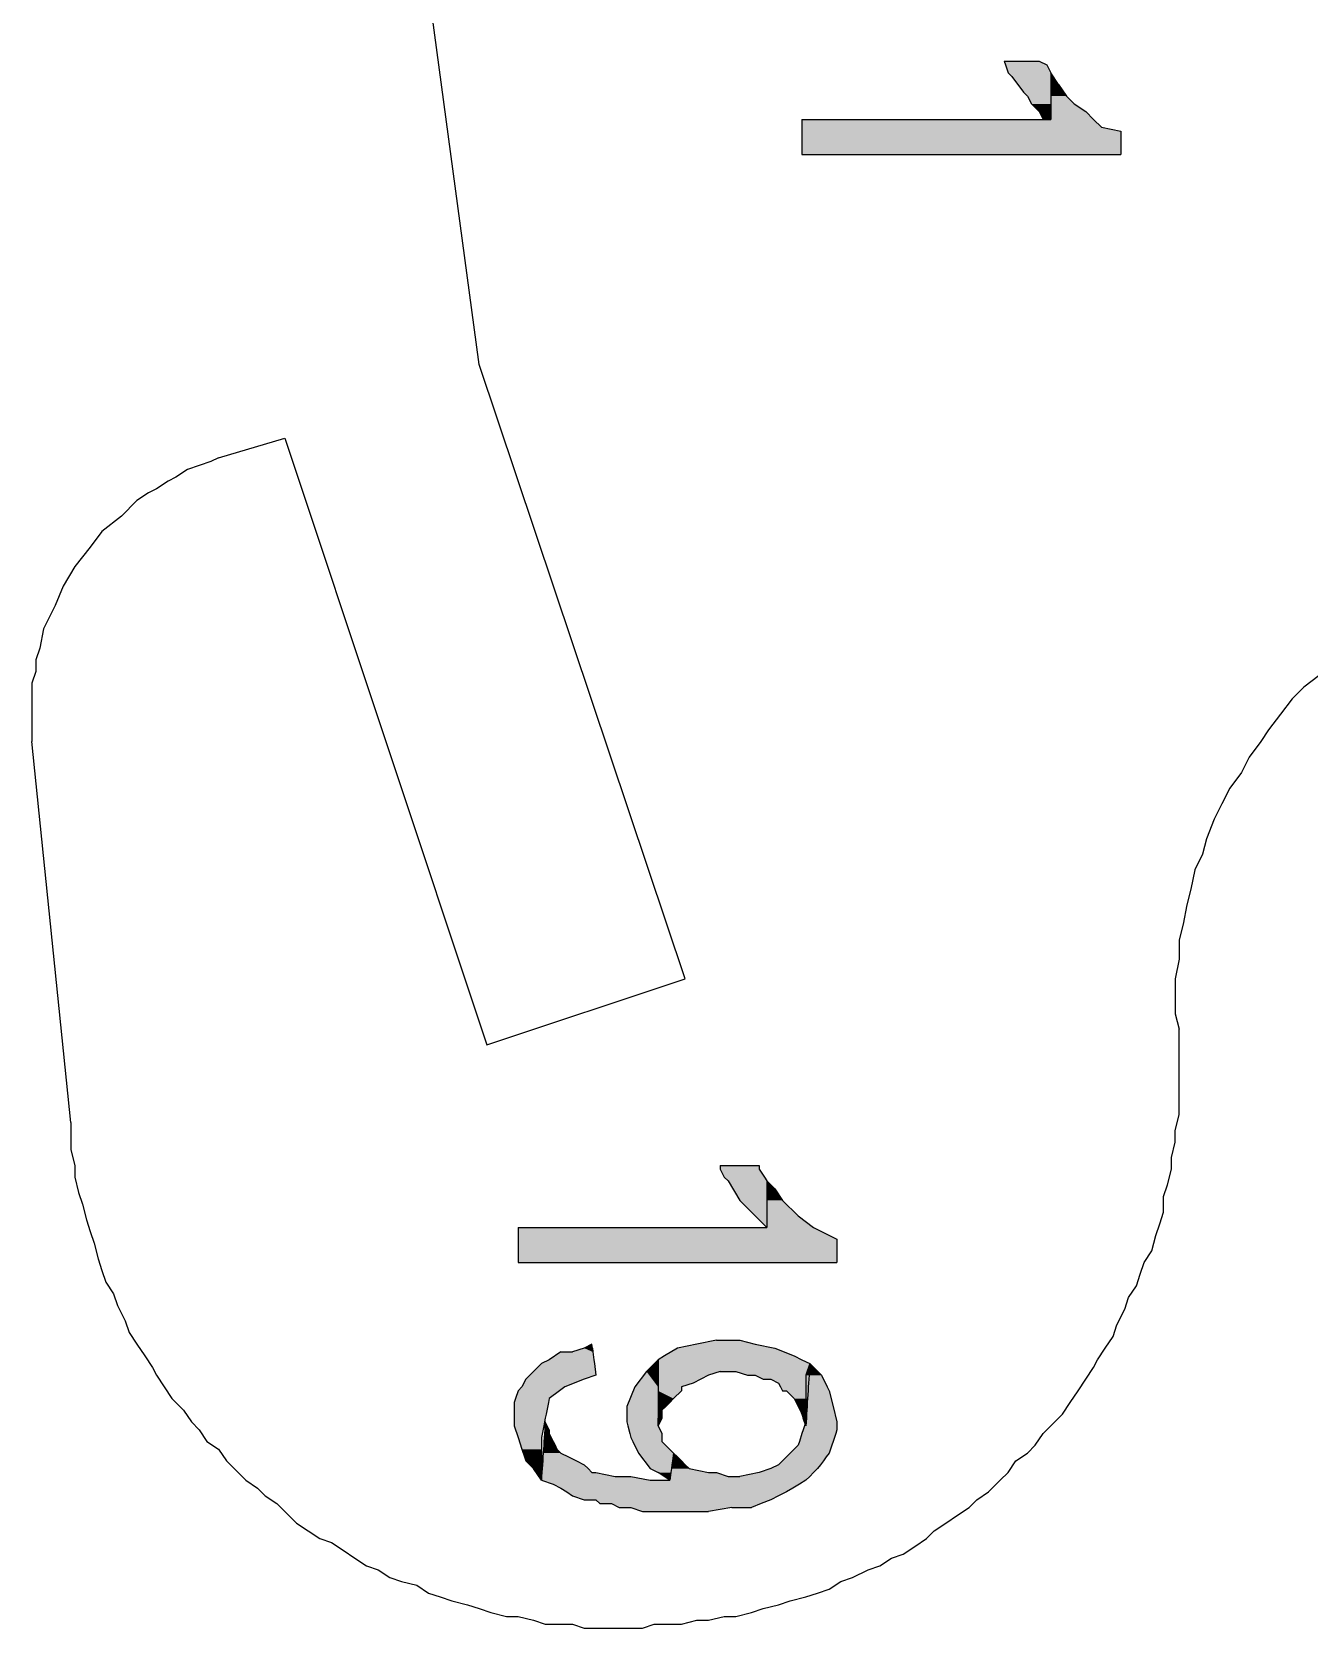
# Model space of a CAD drawing. Extents: x -1063 to 1100, y -467 to 441.
# Drawn here: x -1005.2 to -950.5, y -7.2 to 61.2 of the extents above; entities that cross this region are included whole.
import ezdxf

# ---------------------------------------------------------------- set-up
doc = ezdxf.new("R2010")
doc.units = 0
doc.layers.add('H', color=7, linetype='CONTINUOUS')
doc.layers.add('P', color=250, linetype='CONTINUOUS')

# ---------------------------------------------------------------- blocks, each defined once
blk = doc.blocks.new('*U256')
at = {"layer": 'H', "color": 0, "linetype": 'CONTINUOUS'}
for p, q in [((-963.517, 59.928), (-962.017, 59.928)), ((-963.517, 59.928), (-963.462, 59.761)), ((-963.462, 59.761), (-963.351, 59.428)), ((-962.017, 59.928), (-961.684, 59.761)), ((-961.684, 59.761), (-961.517, 59.428)), ((-963.351, 59.428), (-963.184, 59.261)), ((-963.184, 59.261), (-962.684, 58.595)), ((-961.517, 59.428), (-961.517, 59.261)), ((-961.517, 59.261), (-961.517, 58.595)), ((-962.684, 58.595), (-962.517, 58.428)), ((-962.517, 58.428), (-962.351, 58.095)), ((-961.517, 58.595), (-961.517, 58.428)), ((-961.517, 58.428), (-961.517, 58.095)), ((-962.351, 58.095), (-962.017, 57.761)), ((-962.017, 57.761), (-961.851, 57.428)), ((-961.517, 58.095), (-961.517, 57.761)), ((-961.517, 57.761), (-961.517, 57.428)), ((-961.851, 57.428), (-961.517, 57.428))]:
    blk.add_line(p, q, dxfattribs=at)
for points in [[(-963.517, 59.928), (-963.517, 59.928), (-962.017, 59.928)], [(-963.517, 59.928), (-963.462, 59.761), (-961.684, 59.761)], [(-963.462, 59.761), (-963.351, 59.428), (-961.517, 59.428)], [(-963.351, 59.428), (-963.184, 59.261), (-961.517, 59.261)], [(-963.184, 59.261), (-962.684, 58.595), (-961.517, 58.595)], [(-962.684, 58.595), (-962.517, 58.428), (-961.517, 58.428)], [(-962.517, 58.428), (-962.351, 58.095), (-961.517, 58.095)], [(-962.351, 58.095), (-962.017, 57.761), (-961.517, 57.761)], [(-962.017, 57.761), (-961.851, 57.428), (-961.517, 57.428)], [(-961.851, 57.428), (-961.851, 57.428), (-961.517, 57.428)]]:
    blk.add_solid(points, dxfattribs=at)
at = {"layer": 'H', "color": 0, "linetype": 'CONTINUOUS', "extrusion": (0, 0, -1)}
for points in [[(963.517, 59.928), (962.017, 59.928), (961.684, 59.761)], [(963.462, 59.761), (961.684, 59.761), (961.517, 59.428)], [(963.351, 59.428), (961.517, 59.428), (961.517, 59.261)], [(963.184, 59.261), (961.517, 59.261), (961.517, 58.595)], [(962.684, 58.595), (961.517, 58.595), (961.517, 58.428)], [(962.517, 58.428), (961.517, 58.428), (961.517, 58.095)], [(962.351, 58.095), (961.517, 58.095), (961.517, 57.761)], [(962.017, 57.761), (961.517, 57.761), (961.517, 57.428)]]:
    blk.add_solid(points, dxfattribs=at)
blk = doc.blocks.new('*U257')
at = {"layer": 'H', "color": 0, "linetype": 'CONTINUOUS'}
for p, q in [((-961.517, 59.428), (-961.517, 58.928)), ((-961.184, 58.928), (-961.517, 59.428)), ((-961.517, 58.928), (-961.517, 58.428)), ((-961.184, 58.928), (-960.851, 58.428)), ((-961.517, 58.428), (-961.517, 58.095)), ((-960.851, 58.428), (-960.517, 58.095)), ((-961.517, 58.095), (-961.517, 57.761)), ((-961.517, 57.761), (-961.517, 57.428)), ((-960.517, 58.095), (-960.017, 57.761)), ((-960.017, 57.761), (-959.684, 57.428)), ((-972.184, 57.428), (-961.517, 57.428)), ((-972.184, 57.428), (-972.184, 57.095)), ((-972.184, 57.095), (-972.184, 56.928)), ((-972.184, 56.928), (-972.184, 55.928)), ((-959.684, 57.428), (-959.351, 57.095)), ((-959.351, 57.095), (-958.517, 56.928)), ((-958.517, 56.928), (-958.517, 55.928)), ((-972.184, 55.928), (-958.517, 55.928))]:
    blk.add_line(p, q, dxfattribs=at)
for points in [[(-961.517, 59.428), (-961.517, 58.928), (-961.184, 58.928)], [(-961.517, 58.928), (-961.517, 58.428), (-960.851, 58.428)], [(-961.517, 58.428), (-961.517, 58.095), (-960.517, 58.095)], [(-961.517, 58.095), (-961.517, 57.761), (-960.017, 57.761)], [(-961.517, 57.761), (-961.517, 57.428), (-959.684, 57.428)], [(-972.184, 57.428), (-972.184, 57.428), (-961.517, 57.428)], [(-972.184, 57.428), (-972.184, 57.095), (-959.351, 57.095)], [(-972.184, 57.095), (-972.184, 56.928), (-958.517, 56.928)], [(-972.184, 56.928), (-972.184, 55.928), (-958.517, 55.928)], [(-972.184, 55.928), (-972.184, 55.928), (-958.517, 55.928)]]:
    blk.add_solid(points, dxfattribs=at)
at = {"layer": 'H', "color": 0, "linetype": 'CONTINUOUS', "extrusion": (0, 0, -1)}
for points in [[(961.517, 58.928), (961.184, 58.928), (960.851, 58.428)], [(961.517, 58.428), (960.851, 58.428), (960.517, 58.095)], [(961.517, 58.095), (960.517, 58.095), (960.017, 57.761)], [(961.517, 57.761), (960.017, 57.761), (959.684, 57.428)], [(972.184, 57.428), (959.684, 57.428), (959.351, 57.095)], [(972.184, 57.095), (959.351, 57.095), (958.517, 56.928)], [(972.184, 56.928), (958.517, 56.928), (958.517, 55.928)]]:
    blk.add_solid(points, dxfattribs=at)
blk = doc.blocks.new('*U258')
at = {"layer": 'H', "color": 0, "linetype": 'CONTINUOUS'}
for p, q in [((-975.684, 12.595), (-974.017, 12.595)), ((-975.684, 12.595), (-975.684, 12.428)), ((-975.684, 12.428), (-975.517, 12.095)), ((-974.017, 12.595), (-974.017, 12.428)), ((-974.017, 12.428), (-973.795, 12.095)), ((-975.517, 12.095), (-975.351, 11.928)), ((-975.351, 11.928), (-974.851, 11.095)), ((-973.795, 12.095), (-973.684, 11.928)), ((-973.684, 11.928), (-973.684, 11.095)), ((-973.684, 9.928), (-974.851, 11.095)), ((-973.684, 11.095), (-973.684, 9.928))]:
    blk.add_line(p, q, dxfattribs=at)
for points in [[(-975.684, 12.595), (-975.684, 12.595), (-974.017, 12.595)], [(-975.684, 12.595), (-975.684, 12.428), (-974.017, 12.428)], [(-975.684, 12.428), (-975.517, 12.095), (-973.795, 12.095)], [(-975.517, 12.095), (-975.351, 11.928), (-973.684, 11.928)], [(-975.351, 11.928), (-974.851, 11.095), (-973.684, 11.095)]]:
    blk.add_solid(points, dxfattribs=at)
at = {"layer": 'H', "color": 0, "linetype": 'CONTINUOUS', "extrusion": (0, 0, -1)}
for points in [[(975.684, 12.595), (974.017, 12.595), (974.017, 12.428)], [(975.684, 12.428), (974.017, 12.428), (973.795, 12.095)], [(975.517, 12.095), (973.795, 12.095), (973.684, 11.928)], [(975.351, 11.928), (973.684, 11.928), (973.684, 11.095)], [(974.851, 11.095), (973.684, 11.095), (973.684, 9.928)]]:
    blk.add_solid(points, dxfattribs=at)
blk = doc.blocks.new('*U259')
at = {"layer": 'H', "color": 0, "linetype": 'CONTINUOUS'}
for p, q in [((-973.684, 11.928), (-973.684, 11.595)), ((-973.351, 11.595), (-973.684, 11.928)), ((-973.684, 11.595), (-973.684, 11.095)), ((-973.684, 11.095), (-973.684, 10.428)), ((-973.351, 11.595), (-973.017, 11.095)), ((-973.017, 11.095), (-972.351, 10.428)), ((-973.684, 10.428), (-973.684, 9.928)), ((-972.351, 10.428), (-971.684, 9.928)), ((-984.351, 9.928), (-973.684, 9.928)), ((-984.351, 9.928), (-984.351, 9.761)), ((-984.351, 9.761), (-984.351, 9.428)), ((-971.684, 9.928), (-971.351, 9.761)), ((-971.351, 9.761), (-970.684, 9.428)), ((-984.351, 9.428), (-984.351, 8.428)), ((-970.684, 9.428), (-970.684, 8.428)), ((-984.351, 8.428), (-970.684, 8.428))]:
    blk.add_line(p, q, dxfattribs=at)
for points in [[(-973.684, 11.928), (-973.684, 11.595), (-973.351, 11.595)], [(-973.684, 11.595), (-973.684, 11.095), (-973.017, 11.095)], [(-973.684, 11.095), (-973.684, 10.428), (-972.351, 10.428)], [(-973.684, 10.428), (-973.684, 9.928), (-971.684, 9.928)], [(-984.351, 9.928), (-984.351, 9.928), (-973.684, 9.928)], [(-984.351, 9.928), (-984.351, 9.761), (-971.351, 9.761)], [(-984.351, 9.761), (-984.351, 9.428), (-970.684, 9.428)], [(-984.351, 9.428), (-984.351, 8.428), (-970.684, 8.428)], [(-984.351, 8.428), (-984.351, 8.428), (-970.684, 8.428)]]:
    blk.add_solid(points, dxfattribs=at)
at = {"layer": 'H', "color": 0, "linetype": 'CONTINUOUS', "extrusion": (0, 0, -1)}
for points in [[(973.684, 11.595), (973.351, 11.595), (973.017, 11.095)], [(973.684, 11.095), (973.017, 11.095), (972.351, 10.428)], [(973.684, 10.428), (972.351, 10.428), (971.684, 9.928)], [(984.351, 9.928), (971.684, 9.928), (971.351, 9.761)], [(984.351, 9.761), (971.351, 9.761), (970.684, 9.428)], [(984.351, 9.428), (970.684, 9.428), (970.684, 8.428)]]:
    blk.add_solid(points, dxfattribs=at)
blk = doc.blocks.new('*U260')
at = {"layer": 'H', "color": 0, "linetype": 'CONTINUOUS'}
for p, q in [((-981.184, 4.928), (-981.517, 4.761)), ((-981.163, 4.761), (-981.184, 4.928)), ((-983.017, 4.261), (-983.351, 4.095)), ((-982.517, 4.595), (-983.017, 4.261)), ((-982.517, 4.595), (-982.017, 4.595)), ((-981.517, 4.761), (-982.017, 4.595)), ((-981.163, 4.761), (-981.142, 4.595)), ((-981.142, 4.595), (-981.101, 4.261)), ((-981.101, 4.261), (-981.08, 4.095)), ((-984.017, 3.428), (-984.184, 3.095)), ((-983.851, 3.595), (-984.017, 3.428)), ((-983.351, 4.095), (-983.851, 3.595)), ((-981.517, 3.428), (-982.351, 3.095)), ((-981.017, 3.595), (-981.517, 3.428)), ((-981.08, 4.095), (-981.017, 3.595)), ((-984.351, 2.928), (-984.462, 2.595)), ((-984.184, 3.095), (-984.351, 2.928)), ((-982.573, 2.928), (-983.017, 2.595)), ((-982.351, 3.095), (-982.573, 2.928)), ((-984.462, 2.595), (-984.517, 2.428)), ((-984.517, 2.428), (-984.517, 1.928)), ((-983.051, 2.428), (-983.151, 1.928)), ((-983.017, 2.595), (-983.051, 2.428)), ((-984.517, 1.928), (-984.517, 1.761)), ((-984.517, 1.761), (-984.517, 1.428)), ((-984.517, 1.428), (-984.351, 0.928)), ((-983.251, 1.428), (-983.351, 0.928)), ((-983.184, 1.761), (-983.251, 1.428)), ((-983.151, 1.928), (-983.184, 1.761)), ((-984.351, 0.928), (-984.184, 0.428)), ((-983.351, 0.928), (-983.351, 0.428)), ((-984.184, 0.428), (-984.073, 0.095)), ((-984.073, 0.095), (-984.017, -0.072)), ((-983.351, 0.428), (-983.351, 0.095)), ((-983.351, 0.095), (-983.351, -0.072)), ((-984.017, -0.072), (-983.684, -0.405)), ((-983.351, -0.905), (-983.684, -0.405)), ((-983.351, -0.072), (-983.351, -0.405)), ((-983.351, -0.405), (-983.351, -0.905))]:
    blk.add_line(p, q, dxfattribs=at)
for points in [[(-981.184, 4.928), (-981.517, 4.761), (-981.163, 4.761)], [(-983.017, 4.261), (-983.351, 4.095), (-981.08, 4.095)], [(-982.517, 4.595), (-983.017, 4.261), (-981.101, 4.261)], [(-982.517, 4.595), (-982.517, 4.595), (-982.017, 4.595)], [(-981.517, 4.761), (-982.017, 4.595), (-981.142, 4.595)], [(-984.017, 3.428), (-984.184, 3.095), (-982.351, 3.095)], [(-983.851, 3.595), (-984.017, 3.428), (-981.517, 3.428)], [(-983.351, 4.095), (-983.851, 3.595), (-981.017, 3.595)], [(-984.351, 2.928), (-984.462, 2.595), (-983.017, 2.595)], [(-984.184, 3.095), (-984.351, 2.928), (-982.573, 2.928)], [(-984.462, 2.595), (-984.517, 2.428), (-983.051, 2.428)], [(-984.517, 2.428), (-984.517, 1.928), (-983.151, 1.928)], [(-984.517, 1.928), (-984.517, 1.761), (-983.184, 1.761)], [(-984.517, 1.761), (-984.517, 1.428), (-983.251, 1.428)], [(-984.517, 1.428), (-984.351, 0.928), (-983.351, 0.928)], [(-984.351, 0.928), (-984.184, 0.428), (-983.351, 0.428)], [(-984.184, 0.428), (-984.073, 0.095), (-983.351, 0.095)], [(-984.073, 0.095), (-984.017, -0.072), (-983.351, -0.072)], [(-984.017, -0.072), (-983.684, -0.405), (-983.351, -0.405)]]:
    blk.add_solid(points, dxfattribs=at)
at = {"layer": 'H', "color": 0, "linetype": 'CONTINUOUS', "extrusion": (0, 0, -1)}
for points in [[(983.017, 4.261), (981.101, 4.261), (981.08, 4.095)], [(982.517, 4.595), (981.142, 4.595), (981.101, 4.261)], [(981.517, 4.761), (981.163, 4.761), (981.142, 4.595)], [(984.017, 3.428), (981.517, 3.428), (982.351, 3.095)], [(983.851, 3.595), (981.017, 3.595), (981.517, 3.428)], [(983.351, 4.095), (981.08, 4.095), (981.017, 3.595)], [(984.351, 2.928), (982.573, 2.928), (983.017, 2.595)], [(984.184, 3.095), (982.351, 3.095), (982.573, 2.928)], [(984.517, 2.428), (983.051, 2.428), (983.151, 1.928)], [(984.462, 2.595), (983.017, 2.595), (983.051, 2.428)], [(984.517, 1.928), (983.151, 1.928), (983.184, 1.761)], [(984.517, 1.761), (983.184, 1.761), (983.251, 1.428)], [(984.517, 1.428), (983.251, 1.428), (983.351, 0.928)], [(984.351, 0.928), (983.351, 0.928), (983.351, 0.428)], [(984.184, 0.428), (983.351, 0.428), (983.351, 0.095)], [(984.073, 0.095), (983.351, 0.095), (983.351, -0.072)], [(984.017, -0.072), (983.351, -0.072), (983.351, -0.405)], [(983.684, -0.405), (983.351, -0.405), (983.351, -0.905)]]:
    blk.add_solid(points, dxfattribs=at)
blk = doc.blocks.new('*U261')
at = {"layer": 'H', "color": 0, "linetype": 'CONTINUOUS'}
for p, q in [((-978.351, 4.261), (-978.851, 3.761)), ((-978.351, 3.761), (-978.351, 4.261)), ((-978.851, 3.761), (-979.351, 3.095)), ((-978.351, 3.761), (-978.351, 3.095)), ((-979.351, 3.095), (-979.684, 2.261)), ((-978.351, 3.095), (-978.351, 2.261)), ((-979.684, 2.261), (-979.684, 1.595)), ((-978.351, 2.261), (-978.351, 1.595)), ((-979.684, 1.595), (-979.642, 1.428)), ((-979.642, 1.428), (-979.559, 1.095)), ((-978.351, 1.595), (-978.351, 1.428)), ((-978.351, 1.428), (-978.184, 1.095)), ((-979.559, 1.095), (-979.517, 0.928)), ((-979.517, 0.928), (-979.434, 0.761)), ((-979.434, 0.761), (-979.184, 0.261)), ((-978.184, 1.095), (-978.184, 0.928)), ((-978.184, 0.928), (-978.184, 0.761)), ((-978.184, 0.761), (-977.684, 0.261)), ((-979.184, 0.261), (-978.684, -0.405)), ((-977.684, 0.261), (-977.779, -0.405)), ((-978.684, -0.405), (-978.351, -0.572)), ((-977.851, -0.905), (-978.351, -0.572)), ((-977.803, -0.572), (-977.851, -0.905)), ((-977.779, -0.405), (-977.803, -0.572))]:
    blk.add_line(p, q, dxfattribs=at)
for points in [[(-978.351, 4.261), (-978.851, 3.761), (-978.351, 3.761)], [(-978.851, 3.761), (-979.351, 3.095), (-978.351, 3.095)], [(-979.351, 3.095), (-979.684, 2.261), (-978.351, 2.261)], [(-979.684, 2.261), (-979.684, 1.595), (-978.351, 1.595)], [(-979.684, 1.595), (-979.642, 1.428), (-978.351, 1.428)], [(-979.642, 1.428), (-979.559, 1.095), (-978.184, 1.095)], [(-979.559, 1.095), (-979.517, 0.928), (-978.184, 0.928)], [(-979.517, 0.928), (-979.434, 0.761), (-978.184, 0.761)], [(-979.434, 0.761), (-979.184, 0.261), (-977.684, 0.261)], [(-979.184, 0.261), (-978.684, -0.405), (-977.779, -0.405)], [(-978.684, -0.405), (-978.351, -0.572), (-977.803, -0.572)]]:
    blk.add_solid(points, dxfattribs=at)
at = {"layer": 'H', "color": 0, "linetype": 'CONTINUOUS', "extrusion": (0, 0, -1)}
for points in [[(978.851, 3.761), (978.351, 3.761), (978.351, 3.095)], [(979.351, 3.095), (978.351, 3.095), (978.351, 2.261)], [(979.684, 2.261), (978.351, 2.261), (978.351, 1.595)], [(979.684, 1.595), (978.351, 1.595), (978.351, 1.428)], [(979.642, 1.428), (978.351, 1.428), (978.184, 1.095)], [(979.559, 1.095), (978.184, 1.095), (978.184, 0.928)], [(979.517, 0.928), (978.184, 0.928), (978.184, 0.761)], [(979.434, 0.761), (978.184, 0.761), (977.684, 0.261)], [(979.184, 0.261), (977.684, 0.261), (977.779, -0.405)], [(978.684, -0.405), (977.779, -0.405), (977.803, -0.572)], [(978.351, -0.572), (977.803, -0.572), (977.851, -0.905)]]:
    blk.add_solid(points, dxfattribs=at)
blk = doc.blocks.new('*U262')
at = {"layer": 'H', "color": 0, "linetype": 'CONTINUOUS'}
for p, q in [((-976.684, 4.928), (-977.517, 4.761)), ((-975.851, 5.095), (-976.684, 4.928)), ((-975.851, 5.095), (-974.851, 5.095)), ((-974.851, 5.095), (-974.184, 4.928)), ((-974.184, 4.928), (-973.351, 4.761)), ((-978.073, 4.428), (-978.351, 4.261)), ((-978.351, 4.261), (-978.351, 4.095)), ((-977.517, 4.761), (-978.073, 4.428)), ((-973.351, 4.761), (-972.517, 4.428)), ((-972.517, 4.428), (-972.184, 4.261)), ((-972.184, 4.261), (-971.851, 4.095)), ((-978.351, 4.095), (-978.351, 3.761)), ((-978.351, 3.761), (-978.351, 3.595)), ((-978.351, 3.595), (-978.351, 3.428)), ((-978.351, 3.428), (-978.351, 3.261)), ((-976.517, 3.428), (-976.851, 3.261)), ((-976.184, 3.595), (-976.517, 3.428)), ((-975.684, 3.761), (-976.184, 3.595)), ((-975.684, 3.761), (-975.017, 3.761)), ((-975.017, 3.761), (-974.517, 3.595)), ((-974.517, 3.595), (-974.184, 3.595)), ((-974.184, 3.595), (-973.851, 3.428)), ((-973.851, 3.428), (-973.517, 3.428)), ((-973.517, 3.428), (-973.184, 3.261)), ((-971.892, 3.428), (-971.903, 3.261)), ((-971.882, 3.595), (-971.892, 3.428)), ((-971.872, 3.761), (-971.882, 3.595)), ((-971.851, 4.095), (-971.872, 3.761)), ((-978.351, 3.261), (-978.351, 3.095)), ((-978.351, 3.095), (-978.351, 2.928)), ((-978.351, 2.928), (-978.351, 2.595)), ((-977.351, 2.928), (-977.684, 2.595)), ((-976.851, 3.261), (-977.351, 3.095)), ((-977.351, 3.095), (-977.351, 2.928)), ((-973.184, 3.261), (-973.101, 3.095)), ((-973.101, 3.095), (-973.017, 2.928)), ((-973.017, 2.928), (-972.851, 2.928)), ((-972.851, 2.928), (-972.517, 2.595)), ((-971.924, 2.928), (-971.945, 2.595)), ((-971.913, 3.095), (-971.924, 2.928)), ((-971.903, 3.261), (-971.913, 3.095)), ((-978.351, 2.595), (-978.351, 2.428)), ((-978.351, 2.428), (-978.351, 2.261)), ((-978.351, 2.261), (-978.351, 2.095)), ((-978.351, 2.095), (-978.351, 1.928)), ((-978.017, 2.261), (-978.184, 2.095)), ((-978.184, 2.095), (-978.184, 1.928)), ((-977.851, 2.428), (-978.017, 2.261)), ((-977.684, 2.595), (-977.851, 2.428)), ((-972.517, 2.595), (-972.434, 2.428)), ((-972.434, 2.428), (-972.351, 2.261)), ((-972.351, 2.261), (-972.267, 2.095)), ((-972.267, 2.095), (-972.184, 1.928)), ((-971.976, 2.095), (-971.986, 1.928)), ((-971.965, 2.261), (-971.976, 2.095)), ((-971.955, 2.428), (-971.965, 2.261)), ((-971.945, 2.595), (-971.955, 2.428)), ((-978.351, 1.928), (-978.351, 1.761)), ((-978.184, 1.761), (-978.351, 1.428)), ((-978.351, 1.428), (-978.351, 1.761)), ((-978.184, 1.928), (-978.184, 1.761)), ((-972.184, 1.928), (-972.129, 1.761)), ((-972.017, 1.428), (-972.129, 1.761)), ((-971.997, 1.761), (-972.017, 1.428)), ((-971.986, 1.928), (-971.997, 1.761))]:
    blk.add_line(p, q, dxfattribs=at)
for points in [[(-976.684, 4.928), (-977.517, 4.761), (-973.351, 4.761)], [(-975.851, 5.095), (-976.684, 4.928), (-974.184, 4.928)], [(-975.851, 5.095), (-975.851, 5.095), (-974.851, 5.095)], [(-978.073, 4.428), (-978.351, 4.261), (-972.184, 4.261)], [(-978.351, 4.261), (-978.351, 4.095), (-971.851, 4.095)], [(-977.517, 4.761), (-978.073, 4.428), (-972.517, 4.428)], [(-978.351, 4.095), (-978.351, 3.761), (-971.872, 3.761)], [(-978.351, 3.761), (-978.351, 3.595), (-976.184, 3.595)], [(-978.351, 3.595), (-978.351, 3.428), (-976.517, 3.428)], [(-978.351, 3.428), (-978.351, 3.261), (-976.851, 3.261)], [(-975.684, 3.761), (-975.684, 3.761), (-975.017, 3.761)], [(-975.017, 3.761), (-974.517, 3.595), (-971.882, 3.595)], [(-974.517, 3.595), (-974.517, 3.595), (-974.184, 3.595)], [(-974.184, 3.595), (-973.851, 3.428), (-971.892, 3.428)], [(-973.851, 3.428), (-973.851, 3.428), (-973.517, 3.428)], [(-973.517, 3.428), (-973.184, 3.261), (-971.903, 3.261)], [(-978.351, 3.261), (-978.351, 3.095), (-977.351, 3.095)], [(-978.351, 3.095), (-978.351, 2.928), (-977.351, 2.928)], [(-978.351, 2.928), (-978.351, 2.595), (-977.684, 2.595)], [(-973.184, 3.261), (-973.101, 3.095), (-971.913, 3.095)], [(-973.101, 3.095), (-973.017, 2.928), (-971.924, 2.928)], [(-973.017, 2.928), (-973.017, 2.928), (-972.851, 2.928)], [(-972.851, 2.928), (-972.517, 2.595), (-971.945, 2.595)], [(-978.351, 2.595), (-978.351, 2.428), (-977.851, 2.428)], [(-978.351, 2.428), (-978.351, 2.261), (-978.017, 2.261)], [(-978.351, 2.261), (-978.351, 2.095), (-978.184, 2.095)], [(-978.351, 2.095), (-978.351, 1.928), (-978.184, 1.928)], [(-972.517, 2.595), (-972.434, 2.428), (-971.955, 2.428)], [(-972.434, 2.428), (-972.351, 2.261), (-971.965, 2.261)], [(-972.351, 2.261), (-972.267, 2.095), (-971.976, 2.095)], [(-972.267, 2.095), (-972.184, 1.928), (-971.986, 1.928)], [(-978.351, 1.928), (-978.351, 1.761), (-978.184, 1.761)], [(-972.184, 1.928), (-972.129, 1.761), (-971.997, 1.761)]]:
    blk.add_solid(points, dxfattribs=at)
at = {"layer": 'H', "color": 0, "linetype": 'CONTINUOUS', "extrusion": (0, 0, -1)}
for points in [[(976.684, 4.928), (974.184, 4.928), (973.351, 4.761)], [(975.851, 5.095), (974.851, 5.095), (974.184, 4.928)], [(978.351, 4.261), (972.184, 4.261), (971.851, 4.095)], [(978.073, 4.428), (972.517, 4.428), (972.184, 4.261)], [(977.517, 4.761), (973.351, 4.761), (972.517, 4.428)], [(978.351, 4.095), (971.851, 4.095), (971.872, 3.761)], [(978.351, 3.761), (975.684, 3.761), (976.184, 3.595)], [(978.351, 3.595), (976.184, 3.595), (976.517, 3.428)], [(978.351, 3.428), (976.517, 3.428), (976.851, 3.261)], [(975.017, 3.761), (971.872, 3.761), (971.882, 3.595)], [(974.184, 3.595), (971.882, 3.595), (971.892, 3.428)], [(973.517, 3.428), (971.892, 3.428), (971.903, 3.261)], [(978.351, 3.261), (976.851, 3.261), (977.351, 3.095)], [(978.351, 3.095), (977.351, 3.095), (977.351, 2.928)], [(978.351, 2.928), (977.351, 2.928), (977.684, 2.595)], [(973.184, 3.261), (971.903, 3.261), (971.913, 3.095)], [(973.101, 3.095), (971.913, 3.095), (971.924, 2.928)], [(972.851, 2.928), (971.924, 2.928), (971.945, 2.595)], [(978.351, 2.595), (977.684, 2.595), (977.851, 2.428)], [(978.351, 2.428), (977.851, 2.428), (978.017, 2.261)], [(978.351, 2.261), (978.017, 2.261), (978.184, 2.095)], [(978.351, 2.095), (978.184, 2.095), (978.184, 1.928)], [(972.517, 2.595), (971.945, 2.595), (971.955, 2.428)], [(972.434, 2.428), (971.955, 2.428), (971.965, 2.261)], [(972.351, 2.261), (971.965, 2.261), (971.976, 2.095)], [(972.267, 2.095), (971.976, 2.095), (971.986, 1.928)], [(978.351, 1.928), (978.184, 1.928), (978.184, 1.761)], [(978.351, 1.761), (978.184, 1.761), (978.351, 1.428)], [(972.184, 1.928), (971.986, 1.928), (971.997, 1.761)], [(972.129, 1.761), (971.997, 1.761), (972.017, 1.428)]]:
    blk.add_solid(points, dxfattribs=at)
blk = doc.blocks.new('*U263')
at = {"layer": 'H', "color": 0, "linetype": 'CONTINUOUS'}
for p, q in [((-971.851, 4.095), (-972.017, 3.595)), ((-972.017, 3.595), (-972.017, 3.095)), ((-971.351, 3.595), (-971.851, 4.095)), ((-971.351, 3.595), (-971.101, 3.095)), ((-972.017, 3.095), (-972.017, 2.928)), ((-972.017, 2.928), (-972.017, 2.261)), ((-971.101, 3.095), (-971.017, 2.928)), ((-971.017, 2.928), (-970.851, 2.261)), ((-972.017, 2.261), (-972.017, 1.595)), ((-970.851, 2.261), (-970.684, 1.595)), ((-983.184, 1.595), (-983.206, 1.261)), ((-983.017, 1.261), (-983.184, 1.595)), ((-972.017, 1.595), (-972.129, 1.261)), ((-970.684, 1.595), (-970.684, 1.261)), ((-983.24, 0.761), (-983.251, 0.595)), ((-983.217, 1.095), (-983.24, 0.761)), ((-983.206, 1.261), (-983.217, 1.095)), ((-983.017, 1.261), (-983.017, 1.095)), ((-983.017, 1.095), (-982.851, 0.761)), ((-982.851, 0.761), (-982.767, 0.595)), ((-972.295, 0.761), (-972.351, 0.595)), ((-972.184, 1.095), (-972.295, 0.761)), ((-972.129, 1.261), (-972.184, 1.095)), ((-970.851, 0.761), (-970.906, 0.595)), ((-970.74, 1.095), (-970.851, 0.761)), ((-970.684, 1.261), (-970.74, 1.095)), ((-983.284, 0.095), (-983.295, -0.072)), ((-983.273, 0.261), (-983.284, 0.095)), ((-983.262, 0.428), (-983.273, 0.261)), ((-983.251, 0.595), (-983.262, 0.428)), ((-982.767, 0.595), (-982.684, 0.428)), ((-982.684, 0.428), (-982.517, 0.261)), ((-982.517, 0.261), (-982.184, 0.095)), ((-982.184, 0.095), (-981.851, -0.072)), ((-977.708, 0.095), (-977.732, -0.072)), ((-977.684, 0.261), (-977.708, 0.095)), ((-977.517, 0.095), (-977.684, 0.261)), ((-977.517, 0.095), (-977.351, -0.072)), ((-972.851, 0.095), (-973.017, -0.072)), ((-972.684, 0.261), (-972.851, 0.095)), ((-972.517, 0.428), (-972.684, 0.261)), ((-972.351, 0.595), (-972.517, 0.428)), ((-971.142, 0.095), (-971.267, -0.072)), ((-971.017, 0.261), (-971.142, 0.095)), ((-970.962, 0.428), (-971.017, 0.261)), ((-970.906, 0.595), (-970.962, 0.428)), ((-983.329, -0.572), (-983.34, -0.739)), ((-983.317, -0.405), (-983.329, -0.572)), ((-983.306, -0.239), (-983.317, -0.405)), ((-983.295, -0.072), (-983.306, -0.239)), ((-981.851, -0.072), (-981.517, -0.239)), ((-981.517, -0.239), (-981.351, -0.405)), ((-981.351, -0.405), (-981.184, -0.572)), ((-981.184, -0.572), (-981.017, -0.572)), ((-981.017, -0.572), (-980.184, -0.739)), ((-977.803, -0.572), (-977.827, -0.739)), ((-977.779, -0.405), (-977.803, -0.572)), ((-977.756, -0.239), (-977.779, -0.405)), ((-977.732, -0.072), (-977.756, -0.239)), ((-977.351, -0.072), (-977.184, -0.239)), ((-977.184, -0.239), (-977.017, -0.405)), ((-977.017, -0.405), (-976.184, -0.572)), ((-976.184, -0.572), (-975.851, -0.572)), ((-975.851, -0.572), (-975.351, -0.739)), ((-974.017, -0.572), (-974.851, -0.739)), ((-973.517, -0.405), (-974.017, -0.572)), ((-973.184, -0.239), (-973.517, -0.405)), ((-973.017, -0.072), (-973.184, -0.239)), ((-971.684, -0.572), (-971.851, -0.739)), ((-971.517, -0.405), (-971.684, -0.572)), ((-971.392, -0.239), (-971.517, -0.405)), ((-971.267, -0.072), (-971.392, -0.239)), ((-983.34, -0.739), (-983.351, -0.905)), ((-983.351, -0.905), (-982.851, -1.072)), ((-982.851, -1.072), (-982.517, -1.239)), ((-982.517, -1.239), (-982.267, -1.405)), ((-980.184, -0.739), (-979.517, -0.739)), ((-979.517, -0.739), (-978.684, -0.905)), ((-978.684, -0.905), (-977.851, -0.905)), ((-977.827, -0.739), (-977.851, -0.905)), ((-975.351, -0.739), (-974.851, -0.739)), ((-972.573, -1.239), (-972.851, -1.405)), ((-972.295, -1.072), (-972.573, -1.239)), ((-972.017, -0.905), (-972.295, -1.072)), ((-971.851, -0.739), (-972.017, -0.905)), ((-982.267, -1.405), (-982.017, -1.572)), ((-982.017, -1.572), (-981.517, -1.739)), ((-981.517, -1.739), (-981.351, -1.739)), ((-981.351, -1.739), (-981.017, -1.739)), ((-981.017, -1.739), (-980.851, -1.905)), ((-980.851, -1.905), (-980.351, -1.905)), ((-980.351, -1.905), (-980.017, -2.072)), ((-973.934, -1.905), (-974.351, -2.072)), ((-973.517, -1.739), (-973.934, -1.905)), ((-973.184, -1.572), (-973.517, -1.739)), ((-972.851, -1.405), (-973.184, -1.572)), ((-980.017, -2.072), (-979.517, -2.072)), ((-979.517, -2.072), (-979.017, -2.239)), ((-979.017, -2.239), (-978.184, -2.239)), ((-978.184, -2.239), (-977.184, -2.239)), ((-977.184, -2.239), (-976.684, -2.239)), ((-976.684, -2.239), (-976.184, -2.239)), ((-975.184, -2.072), (-976.184, -2.239)), ((-975.184, -2.072), (-974.351, -2.072))]:
    blk.add_line(p, q, dxfattribs=at)
for points in [[(-971.851, 4.095), (-972.017, 3.595), (-971.351, 3.595)], [(-972.017, 3.595), (-972.017, 3.095), (-971.101, 3.095)], [(-972.017, 3.095), (-972.017, 2.928), (-971.017, 2.928)], [(-972.017, 2.928), (-972.017, 2.261), (-970.851, 2.261)], [(-972.017, 2.261), (-972.017, 1.595), (-970.684, 1.595)], [(-983.184, 1.595), (-983.206, 1.261), (-983.017, 1.261)], [(-972.017, 1.595), (-972.129, 1.261), (-970.684, 1.261)], [(-983.24, 0.761), (-983.251, 0.595), (-982.767, 0.595)], [(-983.217, 1.095), (-983.24, 0.761), (-982.851, 0.761)], [(-983.206, 1.261), (-983.217, 1.095), (-983.017, 1.095)], [(-972.295, 0.761), (-972.351, 0.595), (-970.906, 0.595)], [(-972.184, 1.095), (-972.295, 0.761), (-970.851, 0.761)], [(-972.129, 1.261), (-972.184, 1.095), (-970.74, 1.095)], [(-983.284, 0.095), (-983.295, -0.072), (-981.851, -0.072)], [(-983.273, 0.261), (-983.284, 0.095), (-982.184, 0.095)], [(-983.262, 0.428), (-983.273, 0.261), (-982.517, 0.261)], [(-983.251, 0.595), (-983.262, 0.428), (-982.684, 0.428)], [(-977.708, 0.095), (-977.732, -0.072), (-977.351, -0.072)], [(-977.684, 0.261), (-977.708, 0.095), (-977.517, 0.095)], [(-972.851, 0.095), (-973.017, -0.072), (-971.267, -0.072)], [(-972.684, 0.261), (-972.851, 0.095), (-971.142, 0.095)], [(-972.517, 0.428), (-972.684, 0.261), (-971.017, 0.261)], [(-972.351, 0.595), (-972.517, 0.428), (-970.962, 0.428)], [(-983.329, -0.572), (-983.34, -0.739), (-980.184, -0.739)], [(-983.317, -0.405), (-983.329, -0.572), (-981.184, -0.572)], [(-983.306, -0.239), (-983.317, -0.405), (-981.351, -0.405)], [(-983.295, -0.072), (-983.306, -0.239), (-981.517, -0.239)], [(-981.184, -0.572), (-981.184, -0.572), (-981.017, -0.572)], [(-977.803, -0.572), (-977.827, -0.739), (-975.351, -0.739)], [(-977.779, -0.405), (-977.803, -0.572), (-976.184, -0.572)], [(-977.756, -0.239), (-977.779, -0.405), (-977.017, -0.405)], [(-977.732, -0.072), (-977.756, -0.239), (-977.184, -0.239)], [(-976.184, -0.572), (-976.184, -0.572), (-975.851, -0.572)], [(-974.017, -0.572), (-974.851, -0.739), (-971.851, -0.739)], [(-973.517, -0.405), (-974.017, -0.572), (-971.684, -0.572)], [(-973.184, -0.239), (-973.517, -0.405), (-971.517, -0.405)], [(-973.017, -0.072), (-973.184, -0.239), (-971.392, -0.239)], [(-983.34, -0.739), (-983.351, -0.905), (-978.684, -0.905)], [(-983.351, -0.905), (-982.851, -1.072), (-972.295, -1.072)], [(-982.851, -1.072), (-982.517, -1.239), (-972.573, -1.239)], [(-982.517, -1.239), (-982.267, -1.405), (-972.851, -1.405)], [(-980.184, -0.739), (-980.184, -0.739), (-979.517, -0.739)], [(-978.684, -0.905), (-978.684, -0.905), (-977.851, -0.905)], [(-977.827, -0.739), (-977.851, -0.905), (-972.017, -0.905)], [(-975.351, -0.739), (-975.351, -0.739), (-974.851, -0.739)], [(-982.267, -1.405), (-982.017, -1.572), (-973.184, -1.572)], [(-982.017, -1.572), (-981.517, -1.739), (-973.517, -1.739)], [(-981.517, -1.739), (-981.517, -1.739), (-981.351, -1.739)], [(-981.351, -1.739), (-981.351, -1.739), (-981.017, -1.739)], [(-981.017, -1.739), (-980.851, -1.905), (-973.934, -1.905)], [(-980.851, -1.905), (-980.851, -1.905), (-980.351, -1.905)], [(-980.351, -1.905), (-980.017, -2.072), (-974.351, -2.072)], [(-980.017, -2.072), (-980.017, -2.072), (-979.517, -2.072)], [(-979.517, -2.072), (-979.017, -2.239), (-976.184, -2.239)], [(-979.017, -2.239), (-979.017, -2.239), (-978.184, -2.239)], [(-978.184, -2.239), (-978.184, -2.239), (-977.184, -2.239)], [(-977.184, -2.239), (-977.184, -2.239), (-976.684, -2.239)], [(-976.684, -2.239), (-976.684, -2.239), (-976.184, -2.239)], [(-975.184, -2.072), (-975.184, -2.072), (-974.351, -2.072)]]:
    blk.add_solid(points, dxfattribs=at)
at = {"layer": 'H', "color": 0, "linetype": 'CONTINUOUS', "extrusion": (0, 0, -1)}
for points in [[(972.017, 3.595), (971.351, 3.595), (971.101, 3.095)], [(972.017, 3.095), (971.101, 3.095), (971.017, 2.928)], [(972.017, 2.928), (971.017, 2.928), (970.851, 2.261)], [(972.017, 2.261), (970.851, 2.261), (970.684, 1.595)], [(972.017, 1.595), (970.684, 1.595), (970.684, 1.261)], [(983.24, 0.761), (982.851, 0.761), (982.767, 0.595)], [(983.217, 1.095), (983.017, 1.095), (982.851, 0.761)], [(983.206, 1.261), (983.017, 1.261), (983.017, 1.095)], [(972.295, 0.761), (970.851, 0.761), (970.906, 0.595)], [(972.184, 1.095), (970.74, 1.095), (970.851, 0.761)], [(972.129, 1.261), (970.684, 1.261), (970.74, 1.095)], [(983.284, 0.095), (982.184, 0.095), (981.851, -0.072)], [(983.273, 0.261), (982.517, 0.261), (982.184, 0.095)], [(983.262, 0.428), (982.684, 0.428), (982.517, 0.261)], [(983.251, 0.595), (982.767, 0.595), (982.684, 0.428)], [(977.708, 0.095), (977.517, 0.095), (977.351, -0.072)], [(972.851, 0.095), (971.142, 0.095), (971.267, -0.072)], [(972.684, 0.261), (971.017, 0.261), (971.142, 0.095)], [(972.517, 0.428), (970.962, 0.428), (971.017, 0.261)], [(972.351, 0.595), (970.906, 0.595), (970.962, 0.428)], [(983.329, -0.572), (981.017, -0.572), (980.184, -0.739)], [(983.317, -0.405), (981.351, -0.405), (981.184, -0.572)], [(983.306, -0.239), (981.517, -0.239), (981.351, -0.405)], [(983.295, -0.072), (981.851, -0.072), (981.517, -0.239)], [(977.803, -0.572), (975.851, -0.572), (975.351, -0.739)], [(977.779, -0.405), (977.017, -0.405), (976.184, -0.572)], [(977.756, -0.239), (977.184, -0.239), (977.017, -0.405)], [(977.732, -0.072), (977.351, -0.072), (977.184, -0.239)], [(974.017, -0.572), (971.684, -0.572), (971.851, -0.739)], [(973.517, -0.405), (971.517, -0.405), (971.684, -0.572)], [(973.184, -0.239), (971.392, -0.239), (971.517, -0.405)], [(973.017, -0.072), (971.267, -0.072), (971.392, -0.239)], [(983.351, -0.905), (972.017, -0.905), (972.295, -1.072)], [(983.34, -0.739), (979.517, -0.739), (978.684, -0.905)], [(982.851, -1.072), (972.295, -1.072), (972.573, -1.239)], [(982.517, -1.239), (972.573, -1.239), (972.851, -1.405)], [(977.827, -0.739), (971.851, -0.739), (972.017, -0.905)], [(982.267, -1.405), (972.851, -1.405), (973.184, -1.572)], [(982.017, -1.572), (973.184, -1.572), (973.517, -1.739)], [(981.017, -1.739), (973.517, -1.739), (973.934, -1.905)], [(980.351, -1.905), (973.934, -1.905), (974.351, -2.072)], [(979.517, -2.072), (975.184, -2.072), (976.184, -2.239)]]:
    blk.add_solid(points, dxfattribs=at)

msp = doc.modelspace()

# ---------------------------------------------------------------- linework, layer by layer
at = {"layer": 'P', "color": 0, "linetype": 'CONTINUOUS'}
for points in [[(-997.184, 42.928), (-994.351, 43.761), (-985.684, 17.761), (-977.184, 20.595), (-986.017, 46.928), (-990.351, 79.095)], [(-997.184, 42.928), (-997.517, 42.761), (-998.017, 42.595), (-998.517, 42.428), (-999.017, 42.095), (-999.351, 41.928), (-999.851, 41.595), (-1000.184, 41.428), (-1000.684, 41.095), (-1001.351, 40.428), (-1002.184, 39.761), (-1002.684, 39.095), (-1003.351, 38.261), (-1003.851, 37.428), (-1004.184, 36.595), (-1004.684, 35.595), (-1004.851, 34.761), (-1005.017, 34.261), (-1005.017, 33.761), (-1005.184, 33.261), (-1005.184, 32.761), (-1005.184, 32.261), (-1005.184, 31.761), (-1005.184, 31.261), (-1005.184, 30.761)], [(-950.017, 33.595), (-950.684, 33.095), (-951.184, 32.595), (-951.684, 31.928), (-952.184, 31.261), (-952.517, 30.761), (-953.017, 30.095), (-953.351, 29.428), (-953.851, 28.761), (-954.184, 28.095), (-954.517, 27.428), (-954.851, 26.595), (-955.017, 25.928), (-955.351, 25.261), (-955.517, 24.428), (-955.684, 23.761), (-955.851, 22.928), (-956.017, 22.261), (-956.017, 21.428), (-956.184, 20.595), (-956.184, 19.928), (-956.184, 19.095), (-956.017, 18.428)], [(-1003.517, 14.428), (-1005.184, 30.761)], [(-1003.517, 14.428), (-1003.517, 13.761), (-1003.517, 13.261), (-1003.351, 12.595), (-1003.351, 12.095), (-1003.184, 11.428), (-1003.017, 10.928), (-1002.851, 10.261), (-1002.684, 9.761), (-1002.517, 9.261), (-1002.351, 8.595), (-1002.184, 8.095), (-1002.017, 7.595), (-1001.684, 7.095), (-1001.517, 6.595), (-1001.184, 5.928), (-1001.017, 5.428), (-1000.684, 4.928), (-1000.351, 4.428), (-1000.017, 3.928), (-999.851, 3.595), (-999.517, 3.095), (-999.184, 2.595), (-998.684, 2.095), (-998.351, 1.595), (-998.017, 1.261), (-997.684, 0.761), (-997.184, 0.428), (-996.851, -0.072), (-996.517, -0.405), (-996.017, -0.905), (-995.517, -1.239), (-995.184, -1.572), (-994.684, -1.905), (-994.184, -2.405), (-993.851, -2.739), (-993.351, -3.072), (-992.851, -3.405), (-992.351, -3.572), (-991.851, -3.905), (-991.351, -4.239), (-990.851, -4.572), (-990.351, -4.739), (-989.851, -5.072), (-989.351, -5.239), (-988.684, -5.405), (-988.184, -5.739), (-987.684, -5.905), (-987.184, -6.072), (-986.517, -6.239), (-986.017, -6.405), (-985.517, -6.572), (-984.851, -6.739), (-984.351, -6.739), (-983.684, -6.905), (-983.184, -7.072), (-982.684, -7.072), (-982.017, -7.072), (-981.517, -7.239), (-980.851, -7.239), (-980.351, -7.239), (-979.684, -7.239), (-979.017, -7.239), (-978.517, -7.072), (-977.851, -7.072), (-977.351, -7.072), (-976.684, -6.905), (-976.184, -6.905), (-975.517, -6.739), (-975.017, -6.739), (-974.351, -6.572), (-973.851, -6.405), (-973.184, -6.239), (-972.684, -6.072), (-972.017, -5.905), (-971.517, -5.739), (-971.017, -5.572), (-970.517, -5.239), (-970.017, -5.072), (-969.351, -4.739), (-968.851, -4.572), (-968.351, -4.239), (-967.851, -4.072), (-967.351, -3.739), (-966.851, -3.405), (-966.517, -3.072), (-966.017, -2.739), (-965.517, -2.405), (-965.017, -2.072), (-964.684, -1.739), (-964.184, -1.405), (-963.684, -0.905), (-963.351, -0.572), (-963.017, -0.072), (-962.517, 0.261), (-962.184, 0.595), (-961.851, 1.095), (-961.351, 1.595), (-961.017, 1.928), (-960.684, 2.428), (-960.351, 2.928), (-960.017, 3.428), (-959.684, 3.928), (-959.517, 4.261), (-959.184, 4.761), (-958.851, 5.261), (-958.684, 5.761), (-958.351, 6.428), (-958.184, 6.928), (-957.851, 7.428), (-957.684, 7.928), (-957.517, 8.428), (-957.184, 8.928), (-957.017, 9.595), (-956.851, 10.095), (-956.684, 10.595), (-956.684, 11.261), (-956.517, 11.761), (-956.351, 12.428), (-956.351, 12.928), (-956.184, 13.595), (-956.184, 14.095), (-956.017, 14.761), (-956.017, 15.261), (-956.017, 15.928), (-956.017, 16.595), (-956.017, 17.095), (-956.017, 17.761), (-956.017, 18.428)]]:
    msp.add_lwpolyline(points, dxfattribs=at)

# ---------------------------------------------------------------- block references
at = {"layer": 'H', "color": 0, "linetype": 'CONTINUOUS'}
for name in ['*U256', '*U257', '*U258', '*U259', '*U260', '*U262', '*U261', '*U263']:
    msp.add_blockref(name, (0, 0), dxfattribs=at)

doc.saveas('drawing.dxf')
